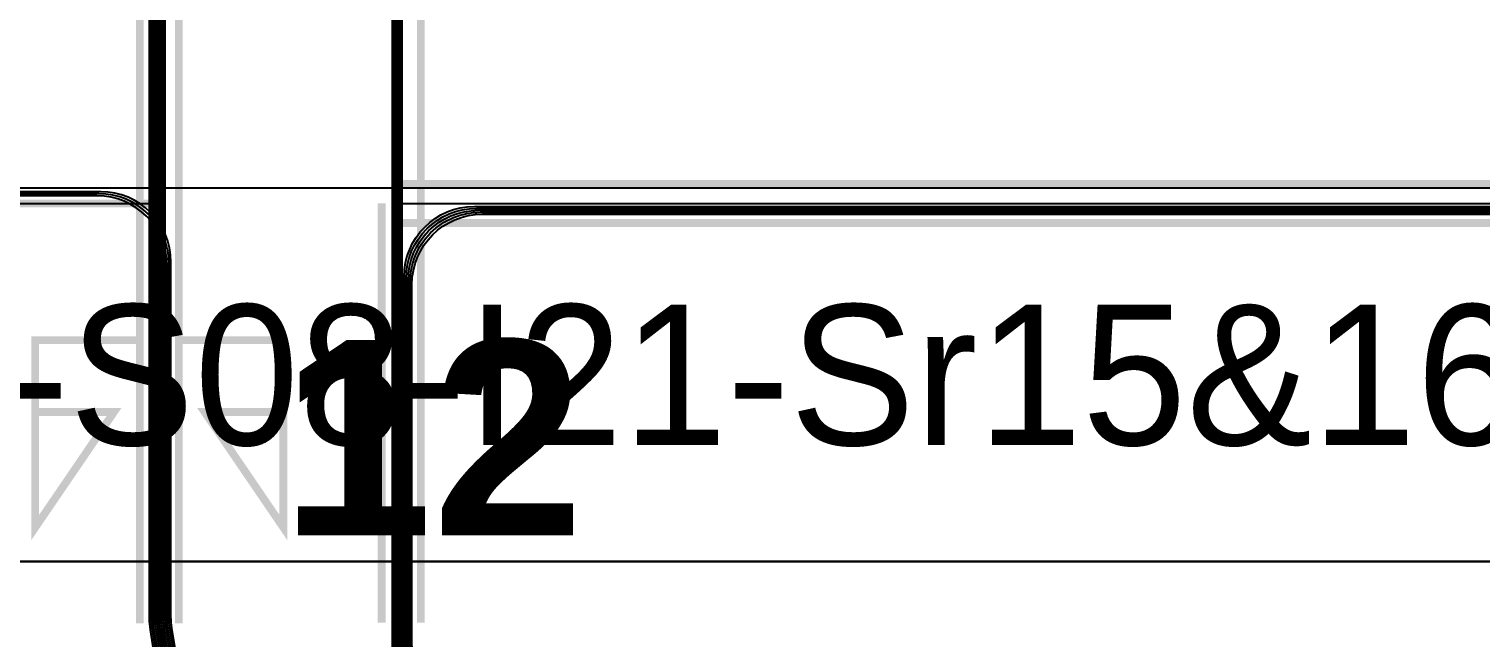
# Model space of a CAD drawing. Header units: metres. Extents: x 531268 to 531787, y 2674519 to 2674764.
# Drawn here: x 531506.54 to 531525.15, y 2674675.81 to 2674683.61 of the extents above; entities that cross this region are included whole.
import ezdxf
from ezdxf.enums import TextEntityAlignment as Align

# ---------------------------------------------------------------- set-up
doc = ezdxf.new("R2010")
doc.units = ezdxf.units.M
doc.header["$MEASUREMENT"] = 0
doc.linetypes.add('DASHED', pattern=[0.75, 0.5, -0.25])
for name, color, linetype in [('E-Inverter Grouping', 2, 'Continuous'), ('IDT', 7, 'Continuous'), ('LT Cable(AG) INV to LT Panel BL-09', 2, 'Continuous'), ('Messenger Wire Exc Link', 7, 'Continuous'), ('Messenger Wire-BL09 (Master Path)', 30, 'Continuous'), ('Messenger Wire-Bl09 (MW Path)', 191, 'Continuous'), ('MMS Table Block-09', 8, 'Continuous'), ('Section Marking BL-09', 2, 'Continuous')]:
    doc.layers.add(name, color=color, linetype=linetype)
doc.styles.add('BoldTextStyle', font='arialbd.ttf')
doc.styles.get("Standard").update_dxf_attribs({"font": 'Adani Regular.ttf'})

# ---------------------------------------------------------------- blocks, each defined once
blk = doc.blocks.new('MMS Table (32.292 x 4.788)')
at = {"color": 0}
blk.add_lwpolyline([(0, -0.002), (0, 4.786), (32.292, 4.786), (32.292, -0.002)], close=True, dxfattribs=at)
at = {"color": 7}
blk.add_attdef('ID1', text='', height=1.8, dxfattribs=at).set_placement((16.146, 2.392), align=Align.MIDDLE_CENTER)
blk = doc.blocks.new('IDT')
at = {"layer": 'IDT', "color": 243, "linetype": 'DASHED'}
blk.add_lwpolyline([(45.49999999962691, 32.58580025943296), (45.4999999996269, -4.032314963696315), (-1.30442248516332e-09, -4.032314963696308), (-1.304414354308392e-09, 32.58580025943297)], close=True, dxfattribs=at)

msp = doc.modelspace()

# ---------------------------------------------------------------- linework, layer by layer
at = {"layer": 'E-Inverter Grouping'}
msp.add_lwpolyline([(531462.6672843684, 2674674.075169281), (531462.6672843684, 2674696.575169281), (531559.7432843684, 2674696.575169281), (531559.7432843684, 2674676.791169281), (531494.9592843684, 2674676.791169281), (531494.9592843684, 2674669.291169281), (531430.2752843684, 2674669.291169281), (531430.2752843684, 2674674.075169281)], close=True, dxfattribs=at)
at = {"layer": 'LT Cable(AG) INV to LT Panel BL-09', "color": 5}
for points in [[(531519.1301633109, 2674662.2222259, -0.3219602244556015), (531518.5174354835, 2674663.075147174), (531518.5174354835, 2674666.282232005, 0.2140186322071782), (531518.2159023168, 2674666.954420557), (531511.5016447932, 2674672.932297491, -0.214018632206445), (531511.2001116265, 2674673.604486043), (531511.2001116265, 2674675.415001409, 0.0005935914505463343), (531511.2001090896, 2674675.417138336), (531511.1987109478, 2674676.005985843, -0.0005935914503597613), (531511.1987084108, 2674676.00812277), (531511.1987084108, 2674748.08966928, -0.414213562373095), (531512.0987084109, 2674748.98966928), (531589.5969842182, 2674748.98966928, 0.414213562373095), (531590.4969842182, 2674749.88966928), (531590.4969842182, 2674750.189769275)], [(531519.1301633109, 2674662.256058263, -0.3138504645111502), (531518.5424354835, 2674663.100147174), (531518.5424354835, 2674666.29344661, 0.214018632209244), (531518.2409023169, 2674666.965635162), (531511.5266447931, 2674672.943512097, -0.2140186322224086), (531511.2251116264, 2674673.615700648), (531511.2251116266, 2674675.415031089, 0.0005935914667115758), (531511.2251090896, 2674675.417168016), (531511.2237109478, 2674676.006015523, -0.0005935914503597613), (531511.2237084109, 2674676.00815245), (531511.2237084109, 2674748.06466928, -0.414213562373095), (531512.1237084109, 2674748.96466928), (531654.3809842182, 2674748.96466928, 0.414213562373095), (531655.2809842182, 2674749.86466928), (531655.2809842182, 2674750.189769275)], [(531519.1301633109, 2674662.290732719, -0.3056893251877708), (531518.5674354836, 2674663.125147174), (531518.5674354836, 2674666.304661215, 0.214018632209244), (531518.2659023169, 2674666.976849767), (531511.5516447931, 2674672.954726702, -0.2140186322224791), (531511.2501116265, 2674673.626915253), (531511.2501116266, 2674675.415060768, 0.0005935914668126061), (531511.2501090897, 2674675.417197695), (531511.2487109478, 2674676.006045202, -0.0005935914503597613), (531511.2487084109, 2674676.008182129), (531511.2487084109, 2674748.03966928, -0.414213562373095), (531512.1487084109, 2674748.93966928), (531751.5569842182, 2674748.93966928, 0.414213562373095), (531752.4569842182, 2674749.83966928), (531752.4569842182, 2674750.189769275)], [(531521.1992512617, 2674662.250147174), (531519.4924354836, 2674662.250147174, -0.4142135623503636), (531518.5924354836, 2674663.150147174), (531518.5924354836, 2674666.31587582, 0.214018632209244), (531518.2909023169, 2674666.988064372), (531511.5766447932, 2674672.965941307, -0.2140186322225501), (531511.2751116265, 2674673.638129858), (531511.2751116266, 2674675.415090448, 0.0005935914669149687), (531511.2751090897, 2674675.417227375), (531511.2737109478, 2674676.006074882, -0.0005935914503597613), (531511.2737084109, 2674676.008211809), (531511.2737084109, 2674725.51466928, -0.414213562373095), (531512.1737084109, 2674726.41466928), (531654.3809842182, 2674726.41466928, 0.414213562373095), (531655.2809842182, 2674727.31466928), (531655.2809842182, 2674727.689769275)], [(531521.1992512617, 2674662.275147174), (531519.5174354836, 2674662.275147174, -0.4142135623503636), (531518.6174354836, 2674663.175147173), (531518.6174354836, 2674666.327090425, 0.214018632209244), (531518.315902317, 2674666.999278977), (531511.6016447932, 2674672.977155912, -0.2140186322226221), (531511.3001116265, 2674673.649344463), (531511.3001116266, 2674675.415120128, 0.0005935915162646216), (531511.3001090897, 2674675.417257055), (531511.2987109477, 2674676.006104562, -0.0005935915005174348), (531511.2987084108, 2674676.008241489), (531511.2987084109, 2674710.489669281, -0.4142135623721313), (531512.198708411, 2674711.38966928), (531589.5969842182, 2674711.38966928, 0.414213562373095), (531590.4969842182, 2674712.28966928), (531590.4969842182, 2674712.689769275)], [(531521.1992512617, 2674662.300147173), (531519.5424354835, 2674662.300147173, -0.4142135623503636), (531518.6424354835, 2674663.200147173), (531518.6424354835, 2674666.338305031, 0.2140186322278064), (531518.3409023168, 2674667.010493583), (531511.6266447931, 2674672.988370516, -0.214018632242055), (531511.3251116264, 2674673.660559068), (531511.3251116265, 2674675.415149808, 0.0005935914178775107), (531511.3251090896, 2674675.417286735), (531511.3237109479, 2674676.00613424, -0.0005935914006699359), (531511.323708411, 2674676.008271167), (531511.3237084108, 2674710.46466928, -0.4142135623740594), (531512.2237084109, 2674711.36466928), (531719.1649842182, 2674711.36466928, 0.414213562373095), (531720.0649842182, 2674712.26466928), (531720.0649842182, 2674712.689769275)], [(531521.1992512617, 2674662.325147173), (531519.5674354836, 2674662.325147173, -0.4142135623503636), (531518.6674354835, 2674663.225147173), (531518.6674354835, 2674666.349519636, 0.2140186322278064), (531518.3659023169, 2674667.021708188), (531511.6516447931, 2674672.999585121, -0.2140186322421284), (531511.3501116264, 2674673.671773673), (531511.3501116266, 2674675.415179487, 0.000593591467229828), (531511.3501090896, 2674675.417316414), (531511.3487109478, 2674676.006163921, -0.0005935914503597613), (531511.3487084109, 2674676.008300848), (531511.3487084109, 2674680.43966928, -0.414213562373095), (531512.2487084109, 2674681.33966928), (531589.5969842182, 2674681.33966928, 0.414213562373095), (531590.4969842182, 2674682.23966928), (531590.4969842182, 2674682.689769275)], [(531523.1402512618, 2674662.350147173), (531519.5924354836, 2674662.350147173, -0.4142135623503636), (531518.6924354836, 2674663.250147173), (531518.6924354836, 2674666.360734241, 0.2140186322278064), (531518.3909023169, 2674667.032922793), (531511.6766447931, 2674673.010799726, -0.2140186322422025), (531511.3751116265, 2674673.682988278), (531511.3751116266, 2674675.415209166, 0.0005935914673372977), (531511.3751090897, 2674675.417346093), (531511.3737109478, 2674676.0061936, -0.0005935914503597613), (531511.3737084109, 2674676.008330527), (531511.3737084109, 2674680.41466928, -0.414213562373095), (531512.2737084109, 2674681.31466928), (531654.3809842182, 2674681.31466928, 0.414213562373095), (531655.2809842182, 2674682.21466928), (531655.2809842182, 2674682.689769275)], [(531523.1402512618, 2674662.375147173), (531519.6174354836, 2674662.375147173, -0.4142135623503636), (531518.7174354836, 2674663.275147173), (531518.7174354836, 2674666.371948846, 0.2140186322278064), (531518.4159023169, 2674667.044137398), (531511.7016447932, 2674673.022014332, -0.2140186322422775), (531511.4001116265, 2674673.694202883), (531511.4001116266, 2674675.415238846, 0.0005935914674465437), (531511.4001090897, 2674675.417375773), (531511.3987109478, 2674676.00622328, -0.0005935914503597613), (531511.3987084109, 2674676.008360207), (531511.3987084109, 2674680.38966928, -0.414213562373095), (531512.2987084109, 2674681.28966928), (531719.1649842182, 2674681.28966928, 0.414213562373095), (531720.0649842182, 2674682.18966928), (531720.0649842182, 2674682.689769275)], [(531523.1402512618, 2674662.400147173), (531519.6424354836, 2674662.400147173, -0.4142135623503636), (531518.7424354836, 2674663.300147173), (531518.7424354836, 2674666.383163451, 0.2140186322298722), (531518.4409023168, 2674667.055352003), (531511.7266447931, 2674673.033228937, -0.2140186322567466), (531511.4251116264, 2674673.705417488), (531511.4251116266, 2674675.415268526, 0.0005935914845675211), (531511.4251090897, 2674675.417405453), (531511.4237109479, 2674676.006252959, -0.0005935914508282755), (531511.4237084109, 2674676.008389886), (531511.4237084109, 2674680.364669281, -0.414213562373095), (531512.323708411, 2674681.26466928), (531574.9767843683, 2674681.26466928, -0.414213562373095), (531575.8767843683, 2674680.364669281), (531575.8767843683, 2674652.16466928, 0.414213562373095), (531576.7767843683, 2674651.26466928), (531654.3809842182, 2674651.26466928, 0.414213562373095), (531655.2809842182, 2674652.16466928), (531655.2809842182, 2674652.689769275)], [(531523.1402512618, 2674662.425147173), (531519.6674354835, 2674662.425147173, -0.4142135623503636), (531518.7674354835, 2674663.325147173), (531518.7674354835, 2674666.394378056, 0.2140186322278064), (531518.4659023168, 2674667.066566608), (531511.7516447931, 2674673.044443542, -0.2140186322424297), (531511.4501116264, 2674673.716632093), (531511.4501116265, 2674675.415298205, 0.0005935914672011843), (531511.4501090896, 2674675.417435132), (531511.4487109478, 2674676.006282639, -0.0005935914498911359), (531511.4487084108, 2674676.008419566), (531511.4487084108, 2674680.33966928, -0.414213562373095), (531512.3487084109, 2674681.23966928), (531574.9517843684, 2674681.23966928, -0.414213562373095), (531575.8517843684, 2674680.33966928), (531575.8517843684, 2674652.13966928, 0.414213562373095), (531576.7517843684, 2674651.23966928), (531719.1649842182, 2674651.23966928, 0.414213562373095), (531720.0649842182, 2674652.13966928), (531720.0649842182, 2674652.689769275)]]:
    msp.add_lwpolyline(points, format="xyb", dxfattribs=at)
at = {"layer": 'LT Cable(AG) INV to LT Panel BL-09'}
for points in [[(531522.2562512617, 2674661.569922676), (531517.9417938023, 2674661.569922676, -0.1275758094219393), (531517.5043509786, 2674661.683383564), (531515.4342896764, 2674662.834672096, 0.1275758094532142), (531514.9968468526, 2674662.948132983), (531509.080284369, 2674662.948132983, -0.4142135623924409), (531508.1802843688, 2674663.848132983), (531508.1802843688, 2674675.334030427, 0.04002019320682153), (531508.1687895845, 2674675.477412719), (531508.097703195, 2674675.917917798, -0.04002019321449495), (531508.0862084107, 2674676.06130009), (531508.0862084109, 2674740.35216928, 0.4142135623741411), (531507.1862084109, 2674741.25216928), (531335.6375845182, 2674741.25216928, -0.414213562373095), (531334.7375845182, 2674742.15216928), (531334.7375845182, 2674742.689769275)], [(531522.2562512617, 2674661.594922676), (531517.9482781291, 2674661.594922676, -0.1275758094409344), (531517.5108353054, 2674661.708383563), (531515.4407740033, 2674662.859672096, 0.1275758094532142), (531515.0033311795, 2674662.973132983), (531509.105284369, 2674662.973132983, -0.4142135623925099), (531508.2052843688, 2674663.873132983), (531508.2052843688, 2674675.336034646, 0.0400201932382796), (531508.1937895846, 2674675.479416938), (531508.1227031951, 2674675.919922017, -0.04002019325033141), (531508.1112084107, 2674676.063304309), (531508.1112084109, 2674740.37716928, 0.4142135623741408), (531507.2112084109, 2674741.27716928), (531432.8135845182, 2674741.27716928, -0.414213562373095), (531431.9135845181, 2674742.17716928), (531431.9135845181, 2674742.689769275)], [(531522.2562512617, 2674661.619922676), (531517.9547624558, 2674661.619922676, -0.127575809460017), (531517.517319632, 2674661.733383563), (531515.4472583317, 2674662.884672096, 0.127575809518942), (531515.0098155077, 2674662.998132983), (531509.130284369, 2674662.998132983, -0.4142135623925791), (531508.2302843689, 2674663.898132983), (531508.2302843689, 2674675.338038866, 0.0400201932382796), (531508.2187895846, 2674675.481421158), (531508.1477031951, 2674675.921926237, -0.04002019325033119), (531508.1362084107, 2674676.065308529), (531508.136208411, 2674740.40216928, 0.4142135623741403), (531507.2362084109, 2674741.30216928), (531497.5975845181, 2674741.30216928, -0.414213562373095), (531496.6975845181, 2674742.20216928), (531496.6975845181, 2674742.689769275)], [(531522.2562512617, 2674661.644922676), (531517.9612467827, 2674661.644922676, -0.1275758094791873), (531517.5238039588, 2674661.758383563), (531515.4537426574, 2674662.909672096, 0.1275758094532142), (531515.0162998337, 2674663.023132984), (531509.1552843689, 2674663.023132983, -0.4142135623926488), (531508.2552843688, 2674663.923132983), (531508.2552843688, 2674675.340043086, 0.0400201932382796), (531508.2437895845, 2674675.483425378), (531508.172703195, 2674675.923930456, -0.04002019325011902), (531508.1612084106, 2674676.067312749), (531508.1612084107, 2674717.927169281, 0.4142135623738923), (531507.2612084107, 2674718.82716928), (531335.6375845182, 2674718.82716928, -0.414213562373095), (531334.7375845182, 2674719.72716928), (531334.7375845182, 2674720.189769275)], [(531520.0992512618, 2674661.669917632), (531517.9677311094, 2674661.669922676, -0.1275758094984461), (531517.5302882855, 2674661.783383563), (531515.4602269846, 2674662.934672096, 0.1275758094860781), (531515.0227841607, 2674663.048132984), (531509.1802843689, 2674663.048132983, -0.4142135623927193), (531508.2802843688, 2674663.948132983), (531508.2802843688, 2674675.342047306, 0.04002019318954503), (531508.2687895845, 2674675.485429598), (531508.197703195, 2674675.925934677, -0.04002019319392049), (531508.1862084108, 2674676.069316968), (531508.1862084108, 2674717.95216928, 0.414213562373095), (531507.2862084107, 2674718.85216928), (531432.8135845182, 2674718.85216928, -0.414213562373095), (531431.9135845181, 2674719.75216928), (531431.9135845181, 2674720.189769275)], [(531520.0992512618, 2674661.694917632), (531517.9742154361, 2674661.694922676, -0.1275758095177941), (531517.5367726121, 2674661.808383563), (531515.4667113115, 2674662.959672096, 0.1275758095518059), (531515.0292684874, 2674663.073132983), (531509.205284369, 2674663.073132983, -0.4142135623927903), (531508.3052843688, 2674663.973132983), (531508.3052843688, 2674675.344051525, 0.0400201932382796), (531508.2937895845, 2674675.487433817), (531508.2227031951, 2674675.927938896, -0.04002019325026247), (531508.2112084107, 2674676.071321188), (531508.2112084108, 2674710.47716928, 0.4142135623740607), (531507.3112084108, 2674711.37716928), (531497.5975845181, 2674711.37716928, -0.414213562373095), (531496.6975845181, 2674712.27716928), (531496.6975845181, 2674712.689769275)], [(531520.0992512618, 2674661.719917632), (531517.9806997629, 2674661.719922676, -0.1275758095372319), (531517.5432569389, 2674661.833383563), (531515.4731956383, 2674662.984672096, 0.1275758095518059), (531515.0357528141, 2674663.098132983), (531509.230284369, 2674663.098132983, -0.4142135623928616), (531508.3302843688, 2674663.998132983), (531508.3302843688, 2674675.346055745, 0.04002019328701416), (531508.3187895844, 2674675.489438037), (531508.247703195, 2674675.929943115, -0.04002019328753497), (531508.2362084106, 2674676.073325408), (531508.2362084107, 2674688.00216928, 0.4142135623757529), (531507.3362084107, 2674688.90216928), (531335.6375845182, 2674688.90216928, -0.414213562373095), (531334.7375845182, 2674689.80216928), (531334.7375845182, 2674690.189769275)], [(531520.0992512618, 2674661.744917632), (531517.9871840897, 2674661.744922676, -0.1275758095619121), (531517.5497412656, 2674661.858383563), (531515.4796799653, 2674663.009672096, 0.1275758095846698), (531515.042237141, 2674663.123132983), (531509.255284369, 2674663.123132983, -0.4142135623929334), (531508.3552843689, 2674664.023132983), (531508.3552843689, 2674675.348059964, 0.0400201932382796), (531508.3437895846, 2674675.491442257), (531508.2727031951, 2674675.931947335, -0.04002019324943848), (531508.2612084107, 2674676.075329627), (531508.2612084107, 2674688.02716928, 0.414213562373095), (531507.3612084107, 2674688.92716928), (531432.8135845182, 2674688.92716928, -0.414213562373095), (531431.9135845181, 2674689.82716928), (531431.9135845181, 2674690.189769275)], [(531518.1083580413, 2674661.769917632), (531517.9936684165, 2674661.769922676, -0.1275758095867075), (531517.5562255923, 2674661.883383563), (531515.4861642912, 2674663.034672096, 0.1275758095846698), (531515.0487214669, 2674663.148132984), (531509.2802843689, 2674663.148132983, -0.4142135623930057), (531508.3802843688, 2674664.048132983), (531508.3802843688, 2674675.350064184, 0.0400201932382796), (531508.3687895845, 2674675.493446476), (531508.297703195, 2674675.933951555, -0.04002019324943848), (531508.2862084106, 2674676.077333847), (531508.2862084106, 2674688.052169281, 0.414213562373095), (531507.3862084106, 2674688.95216928), (531497.5975845181, 2674688.95216928, -0.414213562373095), (531496.6975845181, 2674689.85216928), (531496.6975845181, 2674690.189769275)], [(531518.1083580413, 2674661.794917631), (531518.0001527433, 2674661.794922675, -0.1275758096116189), (531517.562709919, 2674661.908383563), (531515.4926486205, 2674663.059672096, 0.1275758095846698), (531515.0552057963, 2674663.173132984), (531509.3052843689, 2674663.173132983, -0.4142135623930785), (531508.4052843688, 2674664.073132983), (531508.4052843688, 2674675.352068404, 0.0400201932382796), (531508.3937895845, 2674675.495450696), (531508.322703195, 2674675.935955775, -0.04002019324943848), (531508.3112084107, 2674676.079338067), (531508.3112084107, 2674680.57716928, 0.414213562373095), (531507.4112084106, 2674681.47716928), (531479.6132843684, 2674681.47716928, 0.414213562373095), (531478.7132843684, 2674680.57716928), (531478.7132843684, 2674659.87716928, -0.414213562373095), (531477.8132843684, 2674658.97716928), (531303.2455845182, 2674658.97716928, -0.414213562373095), (531302.3455845182, 2674659.87716928), (531302.3455845182, 2674660.189769275)], [(531518.1083580413, 2674661.819917631), (531518.0066370701, 2674661.819922675, -0.1275758096366466), (531517.5691942456, 2674661.933383563), (531515.4991329474, 2674663.084672096, 0.1275758096844937), (531515.0616901229, 2674663.198132983), (531509.330284369, 2674663.198132983, -0.4142135623931522), (531508.4302843688, 2674664.098132983), (531508.4302843688, 2674675.354072624, 0.04002019326973772), (531508.4187895844, 2674675.497454916), (531508.3477031951, 2674675.937959994, -0.04002019326559419), (531508.3362084107, 2674676.081342286), (531508.3362084107, 2674680.60216928, 0.414213562373095), (531507.4362084107, 2674681.50216928), (531479.5882843684, 2674681.50216928, 0.414213562373095), (531478.6882843684, 2674680.60216928), (531478.6882843684, 2674659.90216928, -0.414213562373095), (531477.7882843683, 2674659.00216928), (531368.0295845182, 2674659.00216928, -0.414213562373095), (531367.1295845181, 2674659.90216928), (531367.1295845181, 2674660.189769275)], [(531518.1083580413, 2674661.844917631), (531518.0131213961, 2674661.844922675, -0.1275758096617917), (531517.5756785717, 2674661.958383563), (531515.5056172744, 2674663.109672096, 0.1275758096844937), (531515.06817445, 2674663.223132983), (531509.355284369, 2674663.223132983, -0.4142135623932263), (531508.4552843688, 2674664.123132983), (531508.4552843688, 2674675.356076844, 0.04002019326973772), (531508.4437895844, 2674675.499459136), (531508.3727031951, 2674675.939964213, -0.04002019326559419), (531508.3612084107, 2674676.083346506), (531508.3612084107, 2674680.62716928, 0.414213562373095), (531507.4612084107, 2674681.52716928), (531479.5632843684, 2674681.52716928, 0.414213562373095), (531478.6632843683, 2674680.62716928), (531478.6632843683, 2674659.92716928, -0.414213562373095), (531477.7632843683, 2674659.02716928), (531465.2055845181, 2674659.02716928, -0.414213562373095), (531464.3055845181, 2674659.92716928), (531464.3055845181, 2674660.189769275)]]:
    msp.add_lwpolyline(points, format="xyb", dxfattribs=at)
at = {"layer": 'Messenger Wire Exc Link'}
for points in [[(531508.3052843688, 2674675.416203433), (531508.2112084107, 2674675.999169281)], [(531511.3126116266, 2674675.416203433), (531511.3112084109, 2674676.007187862)]]:
    msp.add_lwpolyline(points, dxfattribs=at)
at = {"layer": 'Messenger Wire-BL09 (Master Path)'}
for points in [[(531511.3112084109, 2674676.007187862), (531511.3112084109, 2674748.87716928)], [(531508.2112084107, 2674675.999169281), (531508.2112084109, 2674741.37716928)], [(531478.8132843684, 2674681.37716928), (531508.2112084109, 2674681.37716928)], [(531511.3112084109, 2674681.37716928), (531721.7032843684, 2674681.37716928)]]:
    msp.add_lwpolyline(points, dxfattribs=at)
at = {"layer": 'Messenger Wire-Bl09 (MW Path)', "const_width": 0.1}
for points in [[(531511.5612084109, 2674676.007187862), (531511.5612084109, 2674748.87716928)], [(531508.4612084107, 2674675.999169281), (531508.4612084109, 2674741.37716928)], [(531507.9612084107, 2674675.999169281), (531507.9612084107, 2674688.87716928)], [(531511.3112084109, 2674681.62716928), (531721.7032843684, 2674681.62716928)], [(531478.8132843684, 2674681.37716928), (531508.2112084109, 2674681.37716928)], [(531511.0612084109, 2674676.007187862), (531511.0612084109, 2674681.37716928)], [(531511.3112084109, 2674681.12716928), (531575.9892843683, 2674681.12716928)]]:
    msp.add_lwpolyline(points, dxfattribs=at)
at = {"layer": 'Section Marking BL-09', "color": 94, "lineweight": 35, "true_color": 0x00a500, "const_width": 0.1}
for points in [[(531508.0112084107, 2674679.62716928), (531506.6212084107, 2674679.62716928), (531506.6212084107, 2674677.22716928), (531507.6312084107, 2674678.70716928), (531506.6212084107, 2674678.70716928)], [(531508.4112084106, 2674679.62716928), (531509.8012084106, 2674679.62716928), (531509.8012084106, 2674677.22716928), (531508.7912084106, 2674678.70716928), (531509.8012084106, 2674678.70716928)]]:
    msp.add_lwpolyline(points, dxfattribs=at)

# ---------------------------------------------------------------- block references
at = {"layer": 'IDT', "color": 8, "rotation": 180}
msp.add_blockref('IDT', (531550.1512843675, 2674672.758854317), dxfattribs=at)
at = {"layer": 'MMS Table Block-09'}
msp.add_blockref('MMS Table (32.292 x 4.788)', (531495.0592843684, 2674676.791169281), dxfattribs=at).add_auto_attribs({'ID1': 'B09-R12-S08-I21-Sr15&16'})

# ---------------------------------------------------------------- texts
at = {"layer": 'Section Marking BL-09', "color": 94, "true_color": 0x00a500, "style": 'BoldTextStyle'}
msp.add_text('12', height=2.5, dxfattribs=at).set_placement((531511.7112084107, 2674678.37716928), align=Align.MIDDLE_CENTER)

doc.saveas('drawing.dxf')
